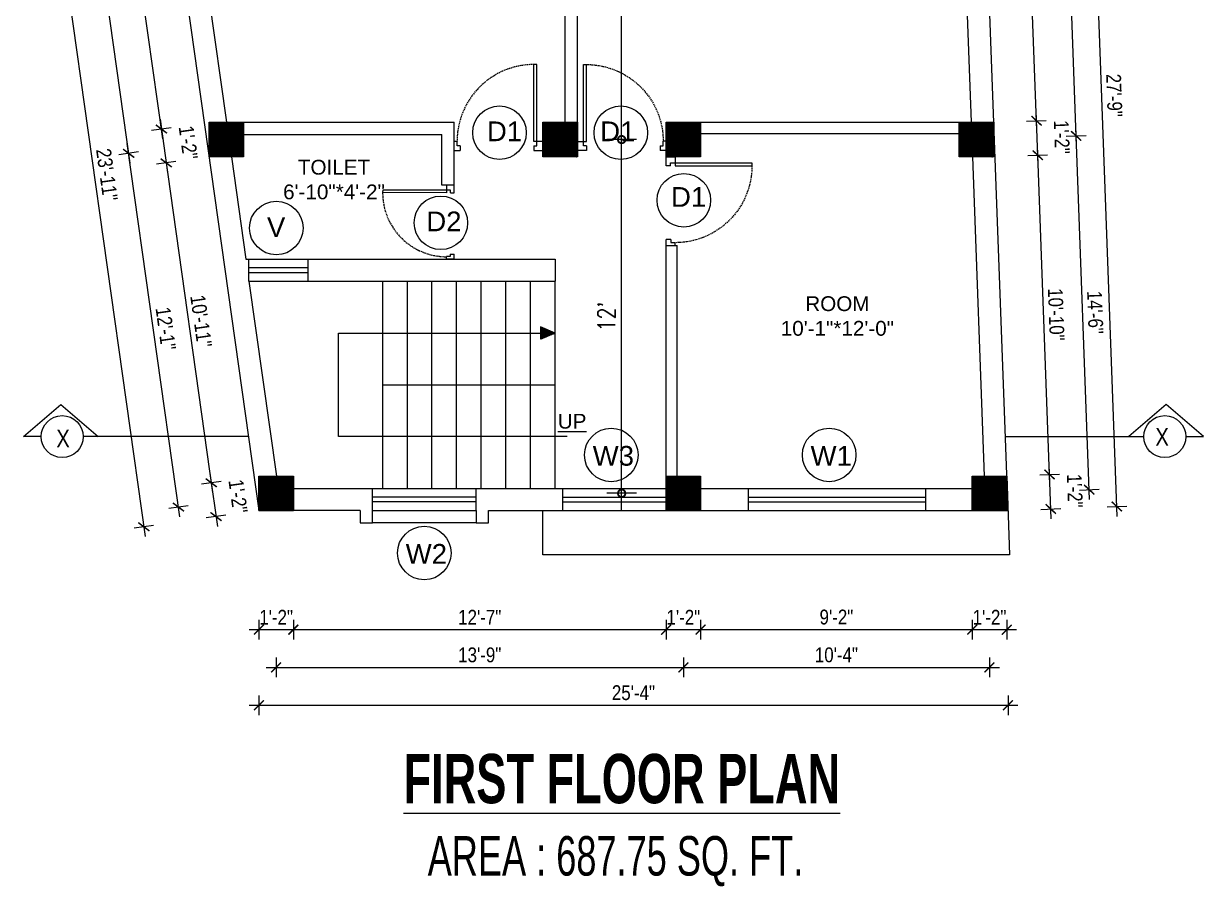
# Model space of a CAD drawing. Header units: inches. Extents: x -9998782 to 66725, y -6520505 to 8308.
# Drawn here: x -4998959.3 to -4998480.6, y -3260540.3 to -3260190.3 of the extents above; entities that cross this region are included whole.
import ezdxf

# ---------------------------------------------------------------- set-up
doc = ezdxf.new("R2010")
doc.units = ezdxf.units.IN
doc.header["$LTSCALE"] = 2
doc.header["$MEASUREMENT"] = 0
doc.header["$PDMODE"] = 34
doc.linetypes.add('HIDDEN', pattern=[0.375, 0.25, -0.125])
doc.layers.get('0').update_dxf_attribs({"linetype": 'CONTINUOUS'})
doc.layers.get('DEFPOINTS').update_dxf_attribs({"color": 141, "linetype": 'CONTINUOUS'})
doc.layers.add('A-Hatch', color=7, linetype='CONTINUOUS')
for name, color, linetype, lineweight in [('Annotate-Lite.w', 177, 'CONTINUOUS', 9), ('DIM 1-100', 4, 'CONTINUOUS', 13), ('Door-Window.w', 4, 'CONTINUOUS', 15), ('TEXT', 181, 'CONTINUOUS', 25), ('Text-100.w', 254, 'CONTINUOUS', 9)]:
    doc.layers.add(name, color=color, linetype=linetype, lineweight=lineweight)
doc.styles.add('ARAIL', font='ARIALN.TTF')
doc.styles.add('Arial', font='arial.ttf', dxfattribs={"width": 0.8, "height": 12})
doc.styles.add('arial.', font='arial.ttf')
doc.styles.add('gaurav', font='arial.ttf')
doc.styles.add('ROMANS', font='Romans.shx', dxfattribs={"width": 0.8})
doc.styles.get("Standard").update_dxf_attribs({"font": 'ARIALN.TTF'})
doc.dimstyles.new('1 by 96', dxfattribs={"dimtxt": 6, "dimasz": 4, "dimexe": 4, "dimexo": 4, "dimgap": 2, "dimtad": 1, "dimdec": 0, "dimzin": 0, "dimdsep": 46, "dimlunit": 4, "dimtxsty": 'Standard', "dimblk": 'ARCHTICK', "dimcen": 0, "dimdle": 4, "dimadec": 0, "dimazin": 0, "dimtfac": 1, "dimtdec": 0, "dimtix": 1, "dimtofl": 0, "dimtmove": 1, "dimatfit": 3, "dimldrblk": 'ARCHTICK', "dimfxl": 4, "dimfxlon": 1, "dimtolj": 1, "dimtzin": 0, "dimlwd": -1, "dimlwe": -1, "dimarcsym": 0})
doc.dimstyles.new('8 SCALE', dxfattribs={"dimscale": 0, "dimtxt": 7, "dimasz": 6, "dimexe": 6, "dimexo": 2, "dimgap": 2, "dimtad": 1, "dimdec": 0, "dimzin": 0, "dimdsep": 46, "dimlunit": 4, "dimtxsty": 'ROMANS', "dimblk": 'DOTSMALL', "dimcen": 0, "dimdle": 7, "dimclrd": 8, "dimclre": 8, "dimclrt": 3, "dimadec": 0, "dimazin": 0, "dimtfac": 1, "dimtdec": 0, "dimtofl": 0, "dimtmove": 2, "dimatfit": 3, "dimfxl": 6, "dimfxlon": 1, "dimtolj": 1, "dimtzin": 0, "dimarcsym": 0})

# ---------------------------------------------------------------- blocks, each defined once
blk = doc.blocks.new('3-0')
at = {"ltscale": 3}
for p, q in [((11063.05, 10097.68), (11065.97, 10099.9)), ((11065.25, 10097.81), (11066.71, 10098.92)), ((11065.97, 10099.9), (11066.71, 10098.92)), ((11063.05, 10097.68), (11064.53, 10095.73)), ((11065.99, 10096.84), (11064.53, 10095.73)), ((11065.99, 10096.84), (11065.25, 10097.81)), ((11085.5, 10074.13), (11110.32, 10092.96)), ((11086.24, 10073.15), (11111.05, 10091.97)), ((11111.05, 10091.97), (11110.32, 10092.96)), ((11084.04, 10073.02), (11082.57, 10071.91)), ((11082.57, 10071.91), (11084.79, 10068.98)), ((11084.04, 10073.02), (11084.78, 10072.04)), ((11084.78, 10072.04), (11086.24, 10073.15)), ((11084.79, 10068.98), (11087.72, 10071.2)), ((11086.24, 10073.15), (11085.5, 10074.13)), ((11087.72, 10071.2), (11086.24, 10073.15))]:
    blk.add_line(p, q, dxfattribs=at)
at = {"layer": 'Door-Window.w', "color": 9, "linetype": 'HIDDEN', "lineweight": 18}
blk.add_arc((11085.5, 10074.13), 31.16, 37.1906, 127.1465, dxfattribs=at)
blk = doc.blocks.new('_ArchTick')
at = {"color": 0, "linetype": 'ByBlock', "const_width": 0.15}
blk.add_lwpolyline([(-0.5, -0.5), (0.5, 0.5)], dxfattribs=at)
blk = doc.blocks.new('*D316')
at = {"layer": 'DEFPOINTS', "color": 0, "ltscale": 0.5}
for p in [(-4998863.87, -3260387.8), (-4998849.87, -3260387.8), (-4998849.87, -3260436.1)]:
    blk.add_point(p, dxfattribs=at)
at = {"layer": 'DIM 1-100', "color": 0, "ltscale": 0.5}
for p, q in [((-4998863.87, -3260432.1), (-4998863.87, -3260440.1)), ((-4998849.87, -3260432.1), (-4998849.87, -3260440.1)), ((-4998867.87, -3260436.1), (-4998845.87, -3260436.1))]:
    blk.add_line(p, q, dxfattribs=at)
at = {"layer": 'DIM 1-100', "color": 0, "ltscale": 0.5, "xscale": 4, "yscale": 4, "zscale": 4, "rotation": 180}
blk.add_blockref('_ArchTick', (-4998863.87, -3260436.1), dxfattribs=at)
at = {"layer": 'DIM 1-100', "color": 0, "ltscale": 0.5, "xscale": 4, "yscale": 4, "zscale": 4}
blk.add_blockref('_ArchTick', (-4998849.87, -3260436.1), dxfattribs=at)
at = {"layer": 'DIM 1-100', "color": 0, "ltscale": 0.5, "insert": (-4998856.87, -3260431.08), "char_height": 6, "attachment_point": 5}
blk.add_mtext('\\A1;1\'-2"', dxfattribs=at)
blk = doc.blocks.new('*D317')
at = {"layer": 'DEFPOINTS', "color": 0, "ltscale": 0.5}
for p in [(-4998849.87, -3260387.8), (-4998698.63, -3260387.8), (-4998698.63, -3260436.1)]:
    blk.add_point(p, dxfattribs=at)
at = {"layer": 'DIM 1-100', "color": 0, "ltscale": 0.5}
for p, q in [((-4998849.87, -3260432.1), (-4998849.87, -3260440.1)), ((-4998698.63, -3260432.1), (-4998698.63, -3260440.1)), ((-4998853.87, -3260436.1), (-4998694.63, -3260436.1))]:
    blk.add_line(p, q, dxfattribs=at)
at = {"layer": 'DIM 1-100', "color": 0, "ltscale": 0.5, "xscale": 4, "yscale": 4, "zscale": 4, "rotation": 180}
blk.add_blockref('_ArchTick', (-4998849.87, -3260436.1), dxfattribs=at)
at = {"layer": 'DIM 1-100', "color": 0, "ltscale": 0.5, "xscale": 4, "yscale": 4, "zscale": 4}
blk.add_blockref('_ArchTick', (-4998698.63, -3260436.1), dxfattribs=at)
at = {"layer": 'DIM 1-100', "color": 0, "ltscale": 0.5, "insert": (-4998774.25, -3260431.08), "char_height": 6, "attachment_point": 5}
blk.add_mtext('\\A1;12\'-7"', dxfattribs=at)
blk = doc.blocks.new('*D318')
at = {"layer": 'DEFPOINTS', "color": 0, "ltscale": 0.5}
for p in [(-4998698.63, -3260387.8), (-4998684.63, -3260387.8), (-4998684.63, -3260436.1)]:
    blk.add_point(p, dxfattribs=at)
at = {"layer": 'DIM 1-100', "color": 0, "ltscale": 0.5}
for p, q in [((-4998698.63, -3260432.1), (-4998698.63, -3260440.1)), ((-4998684.63, -3260432.1), (-4998684.63, -3260440.1)), ((-4998702.63, -3260436.1), (-4998680.63, -3260436.1))]:
    blk.add_line(p, q, dxfattribs=at)
at = {"layer": 'DIM 1-100', "color": 0, "ltscale": 0.5, "xscale": 4, "yscale": 4, "zscale": 4, "rotation": 180}
blk.add_blockref('_ArchTick', (-4998698.63, -3260436.1), dxfattribs=at)
at = {"layer": 'DIM 1-100', "color": 0, "ltscale": 0.5, "xscale": 4, "yscale": 4, "zscale": 4}
blk.add_blockref('_ArchTick', (-4998684.63, -3260436.1), dxfattribs=at)
at = {"layer": 'DIM 1-100', "color": 0, "ltscale": 0.5, "insert": (-4998691.63, -3260431.08), "char_height": 6, "attachment_point": 5}
blk.add_mtext('\\A1;1\'-2"', dxfattribs=at)
blk = doc.blocks.new('*D319')
at = {"layer": 'DEFPOINTS', "color": 0, "ltscale": 0.5}
for p in [(-4998684.63, -3260387.8), (-4998574.4, -3260387.8), (-4998574.4, -3260436.1)]:
    blk.add_point(p, dxfattribs=at)
at = {"layer": 'DIM 1-100', "color": 0, "ltscale": 0.5}
for p, q in [((-4998684.63, -3260432.1), (-4998684.63, -3260440.1)), ((-4998574.4, -3260432.1), (-4998574.4, -3260440.1)), ((-4998688.63, -3260436.1), (-4998570.4, -3260436.1))]:
    blk.add_line(p, q, dxfattribs=at)
at = {"layer": 'DIM 1-100', "color": 0, "ltscale": 0.5, "xscale": 4, "yscale": 4, "zscale": 4, "rotation": 180}
blk.add_blockref('_ArchTick', (-4998684.63, -3260436.1), dxfattribs=at)
at = {"layer": 'DIM 1-100', "color": 0, "ltscale": 0.5, "xscale": 4, "yscale": 4, "zscale": 4}
blk.add_blockref('_ArchTick', (-4998574.4, -3260436.1), dxfattribs=at)
at = {"layer": 'DIM 1-100', "color": 0, "ltscale": 0.5, "insert": (-4998629.52, -3260431.03), "char_height": 6, "attachment_point": 5}
blk.add_mtext('\\A1;9\'-2"', dxfattribs=at)
blk = doc.blocks.new('*D320')
at = {"layer": 'DEFPOINTS', "color": 0, "ltscale": 0.5}
for p in [(-4998574.4, -3260387.8), (-4998560.4, -3260387.8), (-4998560.4, -3260436.1)]:
    blk.add_point(p, dxfattribs=at)
at = {"layer": 'DIM 1-100', "color": 0, "ltscale": 0.5}
for p, q in [((-4998574.4, -3260432.1), (-4998574.4, -3260440.1)), ((-4998560.4, -3260432.1), (-4998560.4, -3260440.1)), ((-4998578.4, -3260436.1), (-4998556.4, -3260436.1))]:
    blk.add_line(p, q, dxfattribs=at)
at = {"layer": 'DIM 1-100', "color": 0, "ltscale": 0.5, "xscale": 4, "yscale": 4, "zscale": 4, "rotation": 180}
blk.add_blockref('_ArchTick', (-4998574.4, -3260436.1), dxfattribs=at)
at = {"layer": 'DIM 1-100', "color": 0, "ltscale": 0.5, "xscale": 4, "yscale": 4, "zscale": 4}
blk.add_blockref('_ArchTick', (-4998560.4, -3260436.1), dxfattribs=at)
at = {"layer": 'DIM 1-100', "color": 0, "ltscale": 0.5, "insert": (-4998567.4, -3260431.08), "char_height": 6, "attachment_point": 5}
blk.add_mtext('\\A1;1\'-2"', dxfattribs=at)
blk = doc.blocks.new('*D321')
at = {"layer": 'DEFPOINTS', "color": 0, "ltscale": 0.5}
for p in [(-4998919.34, -3260120.01), (-4998901.94, -3260117.56), (-4998884.08, -3260230.3)]:
    blk.add_point(p, dxfattribs=at)
at = {"layer": 'DIM 1-100', "color": 0, "ltscale": 0.5}
for p, q in [((-4998902.86, -3260236.99), (-4998919.9, -3260116.05)), ((-4998915.38, -3260119.45), (-4998923.3, -3260120.57)), ((-4998899.46, -3260232.47), (-4998907.38, -3260233.59))]:
    blk.add_line(p, q, dxfattribs=at)
at = {"layer": 'DIM 1-100', "color": 0, "ltscale": 0.5, "xscale": 4, "yscale": 4, "zscale": 4}
for p, rotation in [((-4998919.34, -3260120.01), 98.018945518902), ((-4998903.42, -3260233.03), 278.0189455189021)]:
    blk.add_blockref('_ArchTick', p, dxfattribs=dict(at, rotation=rotation))
at = {"layer": 'DIM 1-100', "color": 0, "ltscale": 0.5, "insert": (-4998906.36, -3260175.81), "char_height": 6, "attachment_point": 5, "rotation": 278.0189}
blk.add_mtext('\\A1;9\'-6"', dxfattribs=at)
blk = doc.blocks.new('*D323')
at = {"layer": 'DEFPOINTS', "color": 0, "ltscale": 0.5}
for p in [(-4998884.08, -3260230.3), (-4998884.08, -3260244.3), (-4998901.48, -3260246.75)]:
    blk.add_point(p, dxfattribs=at)
at = {"layer": 'DIM 1-100', "color": 0, "ltscale": 0.5}
for p, q in [((-4998903.97, -3260229.07), (-4998900.92, -3260250.72)), ((-4998899.46, -3260232.47), (-4998907.38, -3260233.59)), ((-4998897.52, -3260246.2), (-4998905.44, -3260247.31))]:
    blk.add_line(p, q, dxfattribs=at)
at = {"layer": 'DIM 1-100', "color": 0, "ltscale": 0.5, "xscale": 4, "yscale": 4, "zscale": 4}
for p, rotation in [((-4998903.42, -3260233.03), 98.018945518902), ((-4998901.48, -3260246.75), 278.0189455189021)]:
    blk.add_blockref('_ArchTick', p, dxfattribs=dict(at, rotation=rotation))
at = {"layer": 'DIM 1-100', "color": 0, "ltscale": 0.5, "insert": (-4998892.52, -3260238.49), "char_height": 6, "attachment_point": 5, "rotation": 278.0189}
blk.add_mtext('\\A1;1\'-2"', dxfattribs=at)
blk = doc.blocks.new('*D324')
at = {"layer": 'DEFPOINTS', "color": 0, "ltscale": 0.5}
for p in [(-4998884.08, -3260244.3), (-4998863.87, -3260373.8), (-4998883.2, -3260376.53)]:
    blk.add_point(p, dxfattribs=at)
at = {"layer": 'DIM 1-100', "color": 0, "ltscale": 0.5}
for p, q in [((-4998902.04, -3260242.79), (-4998882.64, -3260380.49)), ((-4998897.52, -3260246.2), (-4998905.44, -3260247.31)), ((-4998879.24, -3260375.97), (-4998887.16, -3260377.09))]:
    blk.add_line(p, q, dxfattribs=at)
at = {"layer": 'DIM 1-100', "color": 0, "ltscale": 0.5, "xscale": 4, "yscale": 4, "zscale": 4}
for p, rotation in [((-4998901.48, -3260246.75), 98.018945518902), ((-4998883.2, -3260376.53), 278.0189455189021)]:
    blk.add_blockref('_ArchTick', p, dxfattribs=dict(at, rotation=rotation))
at = {"layer": 'DIM 1-100', "color": 0, "ltscale": 0.5, "insert": (-4998887.33, -3260310.93), "char_height": 6, "attachment_point": 5, "rotation": 278.0189}
blk.add_mtext('\\A1;10\'-11"', dxfattribs=at)
blk = doc.blocks.new('*D325')
at = {"layer": 'DEFPOINTS', "color": 0, "ltscale": 0.5}
for p in [(-4998863.87, -3260373.8), (-4998863.87, -3260387.8), (-4998881.27, -3260390.25)]:
    blk.add_point(p, dxfattribs=at)
at = {"layer": 'DIM 1-100', "color": 0, "ltscale": 0.5}
for p, q in [((-4998883.76, -3260372.57), (-4998880.71, -3260394.22)), ((-4998879.24, -3260375.97), (-4998887.16, -3260377.09)), ((-4998877.31, -3260389.7), (-4998885.23, -3260390.81))]:
    blk.add_line(p, q, dxfattribs=at)
at = {"layer": 'DIM 1-100', "color": 0, "ltscale": 0.5, "xscale": 4, "yscale": 4, "zscale": 4}
for p, rotation in [((-4998883.2, -3260376.53), 98.018945518902), ((-4998881.27, -3260390.25), 278.0189455189021)]:
    blk.add_blockref('_ArchTick', p, dxfattribs=dict(at, rotation=rotation))
at = {"layer": 'DIM 1-100', "color": 0, "ltscale": 0.5, "insert": (-4998872.31, -3260381.99), "char_height": 6, "attachment_point": 5, "rotation": 278.0189}
blk.add_mtext('\\A1;1\'-2"', dxfattribs=at)
blk = doc.blocks.new('*D326')
at = {"layer": 'DEFPOINTS', "color": 0, "ltscale": 0.5}
for p in [(-4998877.08, -3260237.3), (-4998916.71, -3260242.89), (-4998856.87, -3260380.8)]:
    blk.add_point(p, dxfattribs=at)
at = {"layer": 'DIM 1-100', "color": 0, "ltscale": 0.5}
for p, q in [((-4998895.94, -3260390.35), (-4998917.27, -3260238.93)), ((-4998912.75, -3260242.33), (-4998920.67, -3260243.44)), ((-4998892.53, -3260385.83), (-4998900.46, -3260386.94))]:
    blk.add_line(p, q, dxfattribs=at)
at = {"layer": 'DIM 1-100', "color": 0, "ltscale": 0.5, "xscale": 4, "yscale": 4, "zscale": 4}
for p, rotation in [((-4998916.71, -3260242.89), 98.01894551876403), ((-4998896.5, -3260386.39), 278.018945518764)]:
    blk.add_blockref('_ArchTick', p, dxfattribs=dict(at, rotation=rotation))
at = {"layer": 'DIM 1-100', "color": 0, "ltscale": 0.5, "insert": (-4998901.64, -3260313.94), "char_height": 6, "attachment_point": 5, "rotation": 278.0189}
blk.add_mtext('\\A1;12\'-1"', dxfattribs=at)
blk = doc.blocks.new('*D327')
at = {"layer": 'DEFPOINTS', "color": 0, "ltscale": 0.5}
for p in [(-4998894.94, -3260110.56), (-4998934.57, -3260116.14), (-4998877.08, -3260237.3)]:
    blk.add_point(p, dxfattribs=at)
at = {"layer": 'DIM 1-100', "color": 0, "ltscale": 0.5}
for p, q in [((-4998930.61, -3260115.59), (-4998938.53, -3260116.7)), ((-4998916.15, -3260246.85), (-4998935.13, -3260112.18)), ((-4998912.75, -3260242.33), (-4998920.67, -3260243.44))]:
    blk.add_line(p, q, dxfattribs=at)
at = {"layer": 'DIM 1-100', "color": 0, "ltscale": 0.5, "xscale": 4, "yscale": 4, "zscale": 4}
for p, rotation in [((-4998934.57, -3260116.14), 98.01894551879843), ((-4998916.71, -3260242.89), 278.0189455187984)]:
    blk.add_blockref('_ArchTick', p, dxfattribs=dict(at, rotation=rotation))
at = {"layer": 'DIM 1-100', "color": 0, "ltscale": 0.5, "insert": (-4998920.63, -3260178.81), "char_height": 6, "attachment_point": 5, "rotation": 278.0189}
blk.add_mtext('\\A1;10\'-8"', dxfattribs=at)
blk = doc.blocks.new('*D328')
at = {"layer": 'DEFPOINTS', "color": 0, "ltscale": 0.5}
for p in [(-4998903.91, -3260103.56), (-4998863.87, -3260387.8), (-4998910.54, -3260394.38)]:
    blk.add_point(p, dxfattribs=at)
at = {"layer": 'DIM 1-100', "color": 0, "ltscale": 0.5}
for p, q in [((-4998951.14, -3260106.17), (-4998909.98, -3260398.34)), ((-4998946.62, -3260109.58), (-4998954.54, -3260110.69)), ((-4998906.58, -3260393.82), (-4998914.5, -3260394.94))]:
    blk.add_line(p, q, dxfattribs=at)
at = {"layer": 'DIM 1-100', "color": 0, "ltscale": 0.5, "xscale": 4, "yscale": 4, "zscale": 4}
for p, rotation in [((-4998950.58, -3260110.14), 98.01894551889016), ((-4998910.54, -3260394.38), 278.0189455188902)]:
    blk.add_blockref('_ArchTick', p, dxfattribs=dict(at, rotation=rotation))
at = {"layer": 'DIM 1-100', "color": 0, "ltscale": 0.5, "insert": (-4998925.55, -3260251.55), "char_height": 6, "attachment_point": 5, "rotation": 278.0189}
blk.add_mtext('\\A1;23\'-11"', dxfattribs=at)
blk = doc.blocks.new('*D329')
at = {"layer": 'DEFPOINTS', "color": 0, "ltscale": 0.5}
for p in [(-4998856.87, -3260380.8), (-4998691.63, -3260380.8), (-4998691.63, -3260451.43)]:
    blk.add_point(p, dxfattribs=at)
at = {"layer": 'DIM 1-100', "color": 0, "ltscale": 0.5}
for p, q in [((-4998860.87, -3260451.43), (-4998687.63, -3260451.43)), ((-4998856.87, -3260447.43), (-4998856.87, -3260455.43)), ((-4998691.63, -3260447.43), (-4998691.63, -3260455.43))]:
    blk.add_line(p, q, dxfattribs=at)
at = {"layer": 'DIM 1-100', "color": 0, "ltscale": 0.5, "xscale": 4, "yscale": 4, "zscale": 4, "rotation": 180}
blk.add_blockref('_ArchTick', (-4998856.87, -3260451.43), dxfattribs=at)
at = {"layer": 'DIM 1-100', "color": 0, "ltscale": 0.5, "xscale": 4, "yscale": 4, "zscale": 4}
blk.add_blockref('_ArchTick', (-4998691.63, -3260451.43), dxfattribs=at)
at = {"layer": 'DIM 1-100', "color": 0, "ltscale": 0.5, "insert": (-4998774.25, -3260446.37), "char_height": 6, "attachment_point": 5}
blk.add_mtext('\\A1;13\'-9"', dxfattribs=at)
blk = doc.blocks.new('*D330')
at = {"layer": 'DEFPOINTS', "color": 0, "ltscale": 0.5}
for p in [(-4998691.63, -3260380.8), (-4998567.4, -3260380.82), (-4998567.4, -3260451.43)]:
    blk.add_point(p, dxfattribs=at)
at = {"layer": 'DIM 1-100', "color": 0, "ltscale": 0.5}
for p, q in [((-4998695.63, -3260451.43), (-4998563.4, -3260451.43)), ((-4998691.63, -3260447.43), (-4998691.63, -3260455.43)), ((-4998567.4, -3260447.43), (-4998567.4, -3260455.43))]:
    blk.add_line(p, q, dxfattribs=at)
at = {"layer": 'DIM 1-100', "color": 0, "ltscale": 0.5, "xscale": 4, "yscale": 4, "zscale": 4, "rotation": 180}
blk.add_blockref('_ArchTick', (-4998691.63, -3260451.43), dxfattribs=at)
at = {"layer": 'DIM 1-100', "color": 0, "ltscale": 0.5, "xscale": 4, "yscale": 4, "zscale": 4}
blk.add_blockref('_ArchTick', (-4998567.4, -3260451.43), dxfattribs=at)
at = {"layer": 'DIM 1-100', "color": 0, "ltscale": 0.5, "insert": (-4998629.52, -3260446.37), "char_height": 6, "attachment_point": 5}
blk.add_mtext('\\A1;10\'-4"', dxfattribs=at)
blk = doc.blocks.new('*D331')
at = {"layer": 'DEFPOINTS', "color": 0, "ltscale": 0.5}
for p in [(-4998863.87, -3260387.8), (-4998559.89, -3260387.8), (-4998559.89, -3260466.77)]:
    blk.add_point(p, dxfattribs=at)
at = {"layer": 'DIM 1-100', "color": 0, "ltscale": 0.5}
for p, q in [((-4998863.87, -3260462.77), (-4998863.87, -3260470.77)), ((-4998559.89, -3260462.77), (-4998559.89, -3260470.77)), ((-4998867.87, -3260466.77), (-4998555.89, -3260466.77))]:
    blk.add_line(p, q, dxfattribs=at)
at = {"layer": 'DIM 1-100', "color": 0, "ltscale": 0.5, "xscale": 4, "yscale": 4, "zscale": 4, "rotation": 180}
blk.add_blockref('_ArchTick', (-4998863.87, -3260466.77), dxfattribs=at)
at = {"layer": 'DIM 1-100', "color": 0, "ltscale": 0.5, "xscale": 4, "yscale": 4, "zscale": 4}
blk.add_blockref('_ArchTick', (-4998559.89, -3260466.77), dxfattribs=at)
at = {"layer": 'DIM 1-100', "color": 0, "ltscale": 0.5, "insert": (-4998711.88, -3260461.71), "char_height": 6, "attachment_point": 5}
blk.add_mtext('\\A1;25\'-4"', dxfattribs=at)
blk = doc.blocks.new('*D332')
at = {"layer": 'DEFPOINTS', "color": 0, "ltscale": 0.5}
for p in [(-4998560.4, -3260373.8), (-4998543.04, -3260373.16), (-4998559.89, -3260387.8)]:
    blk.add_point(p, dxfattribs=at)
at = {"layer": 'DIM 1-100', "color": 0, "ltscale": 0.5}
for p, q in [((-4998542.37, -3260391.16), (-4998543.18, -3260369.17)), ((-4998547.03, -3260373.31), (-4998539.04, -3260373.01)), ((-4998546.52, -3260387.31), (-4998538.52, -3260387.01))]:
    blk.add_line(p, q, dxfattribs=at)
at = {"layer": 'DIM 1-100', "color": 0, "ltscale": 0.5, "xscale": 4, "yscale": 4, "zscale": 4}
for p, rotation in [((-4998543.04, -3260373.16), 92.11435361987118), ((-4998542.52, -3260387.16), 272.1143536198712)]:
    blk.add_blockref('_ArchTick', p, dxfattribs=dict(at, rotation=rotation))
at = {"layer": 'DIM 1-100', "color": 0, "ltscale": 0.5, "insert": (-4998532.76, -3260379.79), "char_height": 6, "attachment_point": 5, "rotation": 272.1144}
blk.add_mtext('\\A1;1\'-2"', dxfattribs=at)
blk = doc.blocks.new('*D333')
at = {"layer": 'DEFPOINTS', "color": 0, "ltscale": 0.5}
for p in [(-4998565.7, -3260244.3), (-4998547.82, -3260243.64), (-4998560.4, -3260373.8)]:
    blk.add_point(p, dxfattribs=at)
at = {"layer": 'DIM 1-100', "color": 0, "ltscale": 0.5}
for p, q in [((-4998542.89, -3260377.16), (-4998547.97, -3260239.65)), ((-4998551.81, -3260243.79), (-4998543.82, -3260243.5)), ((-4998547.03, -3260373.31), (-4998539.04, -3260373.01))]:
    blk.add_line(p, q, dxfattribs=at)
at = {"layer": 'DIM 1-100', "color": 0, "ltscale": 0.5, "xscale": 4, "yscale": 4, "zscale": 4}
for p, rotation in [((-4998547.82, -3260243.64), 92.11435361990641), ((-4998543.04, -3260373.16), 272.1143536199064)]:
    blk.add_blockref('_ArchTick', p, dxfattribs=dict(at, rotation=rotation))
at = {"layer": 'DIM 1-100', "color": 0, "ltscale": 0.5, "insert": (-4998540.37, -3260308.22), "char_height": 6, "attachment_point": 5, "rotation": 272.1144}
blk.add_mtext('\\A1;10\'-10"', dxfattribs=at)
blk = doc.blocks.new('*D334')
at = {"layer": 'DEFPOINTS', "color": 0, "ltscale": 0.5}
for p in [(-4998565.7, -3260230.3), (-4998548.33, -3260229.66), (-4998565.7, -3260244.3)]:
    blk.add_point(p, dxfattribs=at)
at = {"layer": 'DIM 1-100', "color": 0, "ltscale": 0.5}
for p, q in [((-4998547.67, -3260247.64), (-4998548.48, -3260225.67)), ((-4998552.33, -3260229.81), (-4998544.34, -3260229.51)), ((-4998551.81, -3260243.79), (-4998543.82, -3260243.5))]:
    blk.add_line(p, q, dxfattribs=at)
at = {"layer": 'DIM 1-100', "color": 0, "ltscale": 0.5, "xscale": 4, "yscale": 4, "zscale": 4}
for p, rotation in [((-4998548.33, -3260229.66), 92.11435361990641), ((-4998547.82, -3260243.64), 272.1143536199064)]:
    blk.add_blockref('_ArchTick', p, dxfattribs=dict(at, rotation=rotation))
at = {"layer": 'DIM 1-100', "color": 0, "ltscale": 0.5, "insert": (-4998538.06, -3260236.28), "char_height": 6, "attachment_point": 5, "rotation": 272.1144}
blk.add_mtext('\\A1;1\'-2"', dxfattribs=at)
blk = doc.blocks.new('*D335')
at = {"layer": 'DEFPOINTS', "color": 0, "ltscale": 0.5}
for p in [(-4998572.19, -3260070.62), (-4998554.23, -3260069.96), (-4998565.7, -3260230.3)]:
    blk.add_point(p, dxfattribs=at)
at = {"layer": 'DIM 1-100', "color": 0, "ltscale": 0.5}
for p, q in [((-4998548.19, -3260233.66), (-4998554.38, -3260065.96)), ((-4998558.23, -3260070.11), (-4998550.23, -3260069.81)), ((-4998552.33, -3260229.81), (-4998544.34, -3260229.51))]:
    blk.add_line(p, q, dxfattribs=at)
at = {"layer": 'DIM 1-100', "color": 0, "ltscale": 0.5, "xscale": 4, "yscale": 4, "zscale": 4}
for p, rotation in [((-4998554.23, -3260069.96), 92.11435361990641), ((-4998548.33, -3260229.66), 272.1143536199064)]:
    blk.add_blockref('_ArchTick', p, dxfattribs=dict(at, rotation=rotation))
at = {"layer": 'DIM 1-100', "color": 0, "ltscale": 0.5, "insert": (-4998546.22, -3260149.62), "char_height": 6, "attachment_point": 5, "rotation": 272.1144}
blk.add_mtext('\\A1;13\'-4"', dxfattribs=at)
blk = doc.blocks.new('*D337')
at = {"layer": 'DEFPOINTS', "color": 0, "ltscale": 0.5}
for p in [(-4998532.23, -3260235.81), (-4998572.7, -3260237.3), (-4998567.4, -3260380.8)]:
    blk.add_point(p, dxfattribs=at)
at = {"layer": 'DIM 1-100', "color": 0, "ltscale": 0.5}
for p, q in [((-4998536.23, -3260235.96), (-4998528.24, -3260235.66)), ((-4998526.79, -3260383.31), (-4998532.38, -3260231.81)), ((-4998530.93, -3260379.46), (-4998522.94, -3260379.16))]:
    blk.add_line(p, q, dxfattribs=at)
at = {"layer": 'DIM 1-100', "color": 0, "ltscale": 0.5, "xscale": 4, "yscale": 4, "zscale": 4}
for p, rotation in [((-4998532.23, -3260235.81), 92.11435361966569), ((-4998526.94, -3260379.31), 272.1143536196657)]:
    blk.add_blockref('_ArchTick', p, dxfattribs=dict(at, rotation=rotation))
at = {"layer": 'DIM 1-100', "color": 0, "ltscale": 0.5, "insert": (-4998524.53, -3260307.37), "char_height": 6, "attachment_point": 5, "rotation": 272.1144}
blk.add_mtext('\\A1;14\'-6"', dxfattribs=at)
blk = doc.blocks.new('*D338')
at = {"layer": 'DEFPOINTS', "color": 0, "ltscale": 0.5}
for p in [(-4998579.19, -3260063.62), (-4998538.65, -3260062.13), (-4998572.7, -3260237.3)]:
    blk.add_point(p, dxfattribs=at)
at = {"layer": 'DIM 1-100', "color": 0, "ltscale": 0.5}
for p, q in [((-4998532.09, -3260239.81), (-4998538.79, -3260058.13)), ((-4998542.64, -3260062.27), (-4998534.65, -3260061.98)), ((-4998536.23, -3260235.96), (-4998528.24, -3260235.66))]:
    blk.add_line(p, q, dxfattribs=at)
at = {"layer": 'DIM 1-100', "color": 0, "ltscale": 0.5, "xscale": 4, "yscale": 4, "zscale": 4}
for p, rotation in [((-4998538.65, -3260062.13), 92.11435361969787), ((-4998532.23, -3260235.81), 272.1143536196979)]:
    blk.add_blockref('_ArchTick', p, dxfattribs=dict(at, rotation=rotation))
at = {"layer": 'DIM 1-100', "color": 0, "ltscale": 0.5, "insert": (-4998530.38, -3260148.78), "char_height": 6, "attachment_point": 5, "rotation": 272.1144}
blk.add_mtext('\\A1;14\'-6"', dxfattribs=at)
blk = doc.blocks.new('*D339')
at = {"layer": 'DEFPOINTS', "color": 0, "ltscale": 0.5}
for p in [(-4998528.02, -3260052.92), (-4998572.19, -3260054.55), (-4998559.89, -3260387.8)]:
    blk.add_point(p, dxfattribs=at)
at = {"layer": 'DIM 1-100', "color": 0, "ltscale": 0.5}
for p, q in [((-4998515.57, -3260390.17), (-4998528.16, -3260048.93)), ((-4998532.01, -3260053.07), (-4998524.02, -3260052.78)), ((-4998519.71, -3260386.32), (-4998511.72, -3260386.03))]:
    blk.add_line(p, q, dxfattribs=at)
at = {"layer": 'DIM 1-100', "color": 0, "ltscale": 0.5, "xscale": 4, "yscale": 4, "zscale": 4}
for p, rotation in [((-4998528.02, -3260052.92), 92.11435361988767), ((-4998515.71, -3260386.17), 272.1143536198877)]:
    blk.add_blockref('_ArchTick', p, dxfattribs=dict(at, rotation=rotation))
at = {"layer": 'DIM 1-100', "color": 0, "ltscale": 0.5, "insert": (-4998516.8, -3260219.36), "char_height": 6, "attachment_point": 5, "rotation": 272.1144}
blk.add_mtext('\\A1;27\'-9"', dxfattribs=at)
blk = doc.blocks.new('_DOTSMALL')
at = {"color": 0, "linetype": 'ByBlock', "const_width": 0.5}
blk.add_lwpolyline([(-0.0625, 0, 1), (0.0625, 0, 1)], format="xyb", close=True, dxfattribs=at)
blk = doc.blocks.new('*D875')
at = {"color": 8, "lineweight": -2, "ltscale": 0.5}
for p, q in [((-4998716.67, -3260387.8), (-4998716.67, -3260230.3)), ((-4998710.67, -3260237.3), (-4998722.67, -3260237.3)), ((-4998710.67, -3260380.8), (-4998722.67, -3260380.8))]:
    blk.add_line(p, q, dxfattribs=at)
at = {"layer": 'DEFPOINTS', "color": 0, "ltscale": 0.5}
for p in [(-4998716.67, -3260237.3), (-4998698.63, -3260237.3), (-4998698.63, -3260380.8)]:
    blk.add_point(p, dxfattribs=at)
at = {"color": 8, "lineweight": -2, "ltscale": 0.5, "xscale": 6, "yscale": 6, "zscale": 6}
for p, rotation in [((-4998716.67, -3260237.3), 90), ((-4998716.67, -3260380.8), 270)]:
    blk.add_blockref('_DOTSMALL', p, dxfattribs=dict(at, rotation=rotation))
at = {"color": 3, "ltscale": 0.5, "insert": (-4998722.84, -3260309.05), "char_height": 7, "attachment_point": 5, "rotation": 90, "style": 'ROMANS'}
blk.add_mtext("\\A1;12'", dxfattribs=at)
blk = doc.blocks.new('*D876')
at = {"color": 8, "lineweight": -2, "ltscale": 0.5}
for p, q in [((-4998716.67, -3260244.3), (-4998716.67, -3260073.23)), ((-4998710.67, -3260080.23), (-4998722.67, -3260080.23)), ((-4998710.67, -3260237.3), (-4998722.67, -3260237.3))]:
    blk.add_line(p, q, dxfattribs=at)
at = {"layer": 'DEFPOINTS', "color": 0, "ltscale": 0.5}
for p in [(-4998716.67, -3260080.23), (-4998698.63, -3260080.23), (-4998698.63, -3260237.3)]:
    blk.add_point(p, dxfattribs=at)
at = {"color": 8, "lineweight": -2, "ltscale": 0.5, "xscale": 6, "yscale": 6, "zscale": 6}
for p, rotation in [((-4998716.67, -3260080.23), 90), ((-4998716.67, -3260237.3), 270)]:
    blk.add_blockref('_DOTSMALL', p, dxfattribs=dict(at, rotation=rotation))
at = {"color": 3, "ltscale": 0.5, "insert": (-4998722.84, -3260158.77), "char_height": 7, "attachment_point": 5, "rotation": 90, "style": 'ROMANS'}
blk.add_mtext('\\A1;13\'-1"', dxfattribs=at)

msp = doc.modelspace()

# ---------------------------------------------------------------- hatches: boundary and pattern name
at = {"layer": 'A-Hatch', "ltscale": 0.5}
h = msp.add_hatch(dxfattribs=at)
h.set_pattern_fill('ANSI31', color=256)
h.set_pattern_definition([(45, (92548.62927, -1824.833), (-0.0883883476483, 0.0883883476483), [])])
h.paths.add_polyline_path([(-4998870.08, -3260230.3), (-4998884.08, -3260230.3), (-4998884.08, -3260244.3), (-4998870.08, -3260244.3)])
h = msp.add_hatch(dxfattribs=at)
h.set_pattern_fill('ANSI31', color=256)
h.set_pattern_definition([(45, (92684.08097, -1824.833), (-0.0883883476483, 0.0883883476483), [])])
h.paths.add_polyline_path([(-4998734.63, -3260230.3), (-4998748.63, -3260230.3), (-4998748.63, -3260244.3), (-4998734.63, -3260244.3)])
h = msp.add_hatch(dxfattribs=at)
h.set_pattern_fill('ANSI31', color=256)
h.set_pattern_definition([(45, (92734.08097, -1824.833), (-0.0883883476483, 0.0883883476483), [])])
h.paths.add_polyline_path([(-4998684.63, -3260230.3), (-4998698.63, -3260230.3), (-4998698.63, -3260244.3), (-4998684.63, -3260244.3)])
h = msp.add_hatch(dxfattribs=at)
h.set_pattern_fill('ANSI31', color=256)
h.set_pattern_definition([(45, (92853.01055, -1824.833), (-0.0883883476483, 0.0883883476483), [])])
h.paths.add_polyline_path([(-4998565.7, -3260230.3), (-4998579.7, -3260230.3), (-4998579.7, -3260244.3), (-4998565.7, -3260244.3)])
h = msp.add_hatch(dxfattribs=at)
h.set_pattern_fill('ANSI31', color=256)
h.set_pattern_definition([(45, (92510.90557, -1537.57436), (-0.0883883476483, 0.0883883476483), [])])
h.paths.add_polyline_path([(-4998749.55, -3260313.29), (-4998749.55, -3260318.31), (-4998743.63, -3260315.8)])
h = msp.add_hatch(dxfattribs=at)
h.set_pattern_fill('ANSI31', color=256)
h.set_pattern_definition([(45, (92568.84527, -1968.333), (-0.0883883476483, 0.0883883476483), [])])
h.paths.add_polyline_path([(-4998849.87, -3260373.8), (-4998863.87, -3260373.8), (-4998863.87, -3260387.8), (-4998849.87, -3260387.8)])
h = msp.add_hatch(dxfattribs=at)
h.set_pattern_fill('ANSI31', color=256)
h.set_pattern_definition([(45, (92734.08097, -1968.333), (-0.0883883476483, 0.0883883476483), [])])
h.paths.add_polyline_path([(-4998684.63, -3260373.8), (-4998698.63, -3260373.8), (-4998698.63, -3260387.8), (-4998684.63, -3260387.8)])
h = msp.add_hatch(dxfattribs=at)
h.set_pattern_fill('ANSI31', color=256)
h.set_pattern_definition([(45, (92858.30915, -1968.35205), (-0.0883883476483, 0.0883883476483), [])])
h.paths.add_polyline_path([(-4998560.4, -3260373.82), (-4998574.4, -3260373.82), (-4998574.4, -3260387.82), (-4998560.4, -3260387.82)])

# ---------------------------------------------------------------- linework, layer by layer
at = {"ltscale": 0.5}
for p, q in [((-4998574.71, -3260230.3), (-4998580.6, -3260070.62)), ((-4998734.63, -3260234.8), (-4998734.63, -3260087.85)), ((-4998739.63, -3260230.3), (-4998739.63, -3260094.62)), ((-4998892.85, -3260117.56), (-4998876.97, -3260230.3)), ((-4998870.08, -3260230.3), (-4998784.63, -3260230.3)), ((-4998784.63, -3260255.8), (-4998784.63, -3260230.3)), ((-4998698.63, -3260230.3), (-4998574.71, -3260230.3)), ((-4998698.63, -3260234.8), (-4998698.63, -3260230.3)), ((-4998870.08, -3260235.3), (-4998789.63, -3260235.3)), ((-4998789.63, -3260255.8), (-4998789.63, -3260235.3)), ((-4998684.63, -3260234.8), (-4998579.7, -3260234.8)), ((-4998875, -3260244.3), (-4998869.15, -3260285.8)), ((-4998569.41, -3260373.82), (-4998574.19, -3260244.3)), ((-4998784.63, -3260255.8), (-4998789.63, -3260255.8)), ((-4998698.63, -3260378.8), (-4998698.63, -3260280.3)), ((-4998698.63, -3260280.3), (-4998694.13, -3260280.3)), ((-4998694.13, -3260373.8), (-4998694.13, -3260280.3)), ((-4998869.15, -3260285.8), (-4998743.63, -3260285.8)), ((-4998867.88, -3260294.8), (-4998867.88, -3260285.8)), ((-4998843.88, -3260294.8), (-4998843.88, -3260285.8)), ((-4998743.63, -3260285.8), (-4998743.63, -3260294.8)), ((-4998843.88, -3260289.3), (-4998867.88, -3260289.3)), ((-4998843.88, -3260291.3), (-4998867.88, -3260291.3)), ((-4998867.88, -3260294.8), (-4998856.75, -3260373.8)), ((-4998867.88, -3260294.8), (-4998743.63, -3260294.8)), ((-4998813.63, -3260336.8), (-4998813.63, -3260294.8)), ((-4998803.63, -3260336.8), (-4998803.63, -3260294.8)), ((-4998793.63, -3260336.8), (-4998793.63, -3260294.8)), ((-4998783.63, -3260336.8), (-4998783.63, -3260294.8)), ((-4998773.63, -3260336.8), (-4998773.63, -3260294.8)), ((-4998763.63, -3260336.8), (-4998763.63, -3260294.8)), ((-4998753.63, -3260336.8), (-4998753.63, -3260294.8)), ((-4998743.63, -3260336.8), (-4998743.63, -3260294.8)), ((-4998831.56, -3260357.8), (-4998831.56, -3260315.8)), ((-4998831.56, -3260315.8), (-4998749.55, -3260315.8)), ((-4998743.63, -3260315.8), (-4998749.55, -3260313.29)), ((-4998749.55, -3260313.29), (-4998749.55, -3260318.31)), ((-4998743.63, -3260315.8), (-4998749.55, -3260318.31)), ((-4998813.63, -3260378.8), (-4998813.63, -3260336.8)), ((-4998813.63, -3260336.8), (-4998743.63, -3260336.8)), ((-4998803.63, -3260378.8), (-4998803.63, -3260336.8)), ((-4998793.63, -3260378.8), (-4998793.63, -3260336.8)), ((-4998783.63, -3260378.8), (-4998783.63, -3260336.8)), ((-4998773.63, -3260378.8), (-4998773.63, -3260336.8)), ((-4998763.63, -3260378.8), (-4998763.63, -3260336.8)), ((-4998753.63, -3260378.8), (-4998753.63, -3260336.8)), ((-4998743.63, -3260378.8), (-4998743.63, -3260336.8)), ((-4998738.79, -3260357.8), (-4998831.56, -3260357.8)), ((-4998560.4, -3260373.8), (-4998559.22, -3260405.8)), ((-4998849.87, -3260378.8), (-4998698.63, -3260378.8)), ((-4998817.75, -3260387.8), (-4998817.75, -3260378.8)), ((-4998775.75, -3260387.8), (-4998775.75, -3260378.8)), ((-4998740.63, -3260378.8), (-4998740.63, -3260387.8)), ((-4998684.63, -3260378.8), (-4998574.4, -3260378.8)), ((-4998665.26, -3260387.8), (-4998665.26, -3260378.8)), ((-4998593.26, -3260387.8), (-4998593.26, -3260378.8)), ((-4998775.75, -3260382.3), (-4998817.75, -3260382.3)), ((-4998775.75, -3260384.3), (-4998817.75, -3260384.3)), ((-4998740.63, -3260382.3), (-4998698.66, -3260382.3)), ((-4998740.63, -3260384.3), (-4998698.63, -3260384.3)), ((-4998665.26, -3260382.3), (-4998593.26, -3260382.3)), ((-4998665.26, -3260384.3), (-4998593.26, -3260384.3)), ((-4998822.75, -3260387.8), (-4998849.87, -3260387.8)), ((-4998822.75, -3260387.8), (-4998822.75, -3260392.8)), ((-4998817.75, -3260392.8), (-4998817.75, -3260387.8)), ((-4998775.75, -3260387.8), (-4998775.75, -3260392.8)), ((-4998770.75, -3260392.8), (-4998770.75, -3260387.8)), ((-4998748.63, -3260405.8), (-4998748.63, -3260387.8)), ((-4998822.75, -3260392.8), (-4998817.75, -3260392.8)), ((-4998775.75, -3260392.8), (-4998817.75, -3260392.8)), ((-4998775.75, -3260392.8), (-4998770.75, -3260392.8)), ((-4998559.22, -3260405.8), (-4998748.63, -3260405.8))]:
    msp.add_line(p, q, dxfattribs=at)
for points in [[(-4998698.63, -3260387.8), (-4998559.89, -3260387.8), (-4998572.19, -3260054.55), (-4998698.63, -3260073.23)], [(-4998734.63, -3260078.55), (-4998903.91, -3260103.56), (-4998863.87, -3260387.8), (-4998849.87, -3260387.8)], [(-4998817.75, -3260387.8), (-4998775.75, -3260387.8)], [(-4998770.75, -3260387.8), (-4998698.68, -3260387.8)]]:
    msp.add_lwpolyline(points, dxfattribs=at)
for points in [[(-4998884.08, -3260230.3), (-4998870.08, -3260230.3), (-4998870.08, -3260244.3), (-4998884.08, -3260244.3)], [(-4998748.63, -3260230.3), (-4998734.63, -3260230.3), (-4998734.63, -3260244.3), (-4998748.63, -3260244.3)], [(-4998698.63, -3260230.3), (-4998684.63, -3260230.3), (-4998684.63, -3260244.3), (-4998698.63, -3260244.3)], [(-4998579.7, -3260230.3), (-4998565.7, -3260230.3), (-4998565.7, -3260244.3), (-4998579.7, -3260244.3)], [(-4998863.87, -3260373.8), (-4998849.87, -3260373.8), (-4998849.87, -3260387.8), (-4998863.87, -3260387.8)], [(-4998698.63, -3260373.8), (-4998684.63, -3260373.8), (-4998684.63, -3260387.8), (-4998698.63, -3260387.8)], [(-4998574.4, -3260373.8), (-4998560.4, -3260373.8), (-4998560.4, -3260387.8), (-4998574.4, -3260387.8)]]:
    msp.add_lwpolyline(points, close=True, dxfattribs=at)
at = {"layer": 'Annotate-Lite.w', "ltscale": 0.005}
for centre in [(-4998766.25, -3260234.5), (-4998717.01, -3260234.5), (-4998691.44, -3260261.92), (-4998790.01, -3260271.05), (-4998856.8, -3260273.17), (-4998720.88, -3260365.24), (-4998632.47, -3260365.24), (-4998796.75, -3260405.01)]:
    msp.add_circle(centre, 10.86, dxfattribs=at)
at = {"layer": 'TEXT'}
for points in [[(-4998952.2, -3260357.8), (-4998959.34, -3260357.8), (-4998944.2, -3260344.72), (-4998929.06, -3260357.8)], [(-4998487.74, -3260357.8), (-4998480.6, -3260357.8), (-4998495.74, -3260344.72), (-4998510.88, -3260357.8)], [(-4998868.09, -3260357.8), (-4998935.14, -3260357.8)], [(-4998561, -3260357.8), (-4998504.81, -3260357.8)]]:
    msp.add_lwpolyline(points, dxfattribs=at)
for centre in [(-4998943.67, -3260357.8), (-4998496.28, -3260357.8)]:
    msp.add_circle(centre, 8.53, dxfattribs=at)

# ---------------------------------------------------------------- block references
at = {"layer": 'Door-Window.w', "linetype": 'ByBlock'}
for p, xscale, yscale, zscale, rotation in [((-4997428.07, -3275155.43), 0.999791003999291, 0.9997910037636757, 0.9997910039624013, 52.80940477362314), ((-5000055.19, -3275155.43), -0.9997910039992908, 0.9997910037636757, 0.9997910039624013, 307.1905952263768), ((-5013612.36, -3258923.74), -0.9997910039992909, 0.9997910037636757, 0.9997910039624013, 217.1905952263769), ((-4986355.07, -3259171.9), 0.8331589851548311, 0.8331589852459729, 0.8331589850765497, 142.7330628721138)]:
    msp.add_blockref('3-0', p, dxfattribs=dict(at, xscale=xscale, yscale=yscale, zscale=zscale, rotation=rotation))

# ---------------------------------------------------------------- texts
at = {"layer": 'Annotate-Lite.w', "ltscale": 0.005, "char_height": 8, "style": 'gaurav'}
for s, insert, attachment_point in [('D1', (-4998771.34, -3260229.95), 1), ('D1', (-4998711.09, -3260229.95), 3), ('D1', (-4998696.64, -3260264.57), 7), ('V', (-4998860.59, -3260276.82), 7), ('D2', (-4998795.93, -3260266.49), 1), ('W3', (-4998728.42, -3260361.58), 1), ('W1', (-4998640.01, -3260361.58), 1), ('W2', (-4998804.29, -3260401.36), 1)]:
    msp.add_mtext_dynamic_manual_height_columns(s, width=8, gutter_width=100, heights=[0], dxfattribs=dict(at, insert=insert, attachment_point=attachment_point))
at = {"layer": 'TEXT', "lineweight": -2, "char_height": 6, "attachment_point": 5, "style": 'arial.'}
for s, insert in [('TOILET\\P6\'-10"*4\'-2"', (-4998833.39, -3260253.56)), ('ROOM\\P10\'-1"*12\'-0"', (-4998629.12, -3260308.91))]:
    msp.add_mtext_dynamic_manual_height_columns(s, width=45.7314, gutter_width=30, heights=[0], dxfattribs=dict(at, insert=insert))
at = {"layer": 'TEXT', "lineweight": -2, "insert": (-4998736.77, -3260351.6), "char_height": 6, "width": 26.6739, "attachment_point": 5, "style": 'arial.'}
msp.add_mtext('{\\LUP}', dxfattribs=at)
at = {"layer": 'TEXT', "char_height": 7.2, "style": 'ARAIL'}
for insert, attachment_point in [((-4998940.58, -3260354.97), 3), ((-4998500.11, -3260354.3), 1)]:
    msp.add_mtext_dynamic_manual_height_columns('X', width=125.4648, gutter_width=90, heights=[0], dxfattribs=dict(at, insert=insert, attachment_point=attachment_point))
at = {"layer": 'Text-100.w', "insert": (-4998719.15, -3260486.52), "char_height": 20, "width": 569.1024, "attachment_point": 2, "style": 'Arial'}
msp.add_mtext('\\A1;{\\fArial Narrow|b1|i0|c0|p34;\\L FIRST FLOOR PLAN\\P\\fArial Narrow|b0|i0|c0|p34;\\H0.8x;\\lAREA : 687.75 SQ. FT.\\H1.02306x; }', dxfattribs=at)

# ---------------------------------------------------------------- dimensions: what is measured, and where the dimension line sits
at = {"ltscale": 0.5}
for base, p1, p2, picture, middle in [((-4998716.67, -3260080.23), (-4998698.63, -3260237.3), (-4998698.63, -3260080.23), '*D876', (-4998722.84, -3260158.77)), ((-4998716.67261, -3260237.30372621), (-4998698.63221261, -3260380.80372621), (-4998698.63221261, -3260237.30372621), '*D875', (-4998722.83927667, -3260309.05372621))]:
    dim = msp.add_linear_dim(base=base, p1=p1, p2=p2, angle=90, dimstyle='8 SCALE', override={"dimscale": 1}, dxfattribs=at)
    dim.commit()
    dim.dimension.update_dxf_attribs({"geometry": picture, "text_midpoint": middle})
at = {"layer": 'DIM 1-100', "ltscale": 0.5}
for p1, p2, distance, picture, middle in [((-4998559.89, -3260387.8), (-4998572.19, -3260054.55), -44.21, '*D339', (-4998516.8, -3260219.36)), ((-4998903.91, -3260103.56), (-4998863.87, -3260387.8), -47.13, '*D328', (-4998925.55, -3260251.55)), ((-4998856.87, -3260380.8), (-4998877.08, -3260237.3), 40.02, '*D326', (-4998901.64, -3260313.94))]:
    dim = msp.add_aligned_dim(p1=p1, p2=p2, distance=distance, dimstyle='1 by 96', dxfattribs=at)
    dim.commit()
    dim.dimension.update_dxf_attribs({"geometry": picture, "text_midpoint": middle})
for base, p1, p2, angle, picture, middle in [((-4998538.65, -3260062.13), (-4998572.7, -3260237.3), (-4998579.19, -3260063.62), 272.1144, '*D338', (-4998530.38, -3260148.78)), ((-4998554.23, -3260069.96), (-4998565.7, -3260230.3), (-4998572.19, -3260070.62), 272.1144, '*D335', (-4998546.22, -3260149.62)), ((-4998934.57, -3260116.14), (-4998877.08, -3260237.3), (-4998894.94, -3260110.56), 278.0189, '*D327', (-4998920.63, -3260178.81)), ((-4998919.34, -3260120.01), (-4998884.08, -3260230.3), (-4998901.94, -3260117.56), 278.0189, '*D321', (-4998906.36, -3260175.81)), ((-4998547.82, -3260243.64), (-4998560.4, -3260373.8), (-4998565.7, -3260244.3), 272.1144, '*D333', (-4998540.37, -3260308.22)), ((-4998883.2, -3260376.53), (-4998884.08, -3260244.3), (-4998863.87, -3260373.8), 278.0189, '*D324', (-4998887.33, -3260310.93))]:
    dim = msp.add_linear_dim(base=base, p1=p1, p2=p2, angle=angle, dimstyle='1 by 96', dxfattribs=at)
    dim.commit()
    dim.dimension.update_dxf_attribs({"geometry": picture, "text_midpoint": middle})
for base, p1, p2, angle, picture, middle, dimtype in [((-4998548.33, -3260229.66), (-4998565.7, -3260244.3), (-4998565.7, -3260230.3), 272.1144, '*D334', (-4998543.07, -3260236.47), 160), ((-4998901.48, -3260246.75), (-4998884.08, -3260230.3), (-4998884.08, -3260244.3), 278.0189, '*D323', (-4998897.49, -3260239.19), 160), ((-4998543.04, -3260373.16), (-4998559.89, -3260387.8), (-4998560.4, -3260373.8), 92.1144, '*D332', (-4998537.77, -3260379.98), 161), ((-4998881.27, -3260390.25), (-4998863.87, -3260373.8), (-4998863.87, -3260387.8), 278.0189, '*D325', (-4998877.27, -3260382.69), 160)]:
    dim = msp.add_linear_dim(base=base, p1=p1, p2=p2, angle=angle, dimstyle='1 by 96', dxfattribs=at)
    dim.commit()
    dim.dimension.update_dxf_attribs({"geometry": picture, "text_midpoint": middle, "dimtype": dimtype})
dim = msp.add_aligned_dim(p1=(-4998567.4, -3260380.8), p2=(-4998572.7, -3260237.3), distance=-40.5, text='14\'-6"', dimstyle='1 by 96', dxfattribs=at)
dim.commit()
dim.dimension.update_dxf_attribs({"geometry": '*D337', "text_midpoint": (-4998524.53, -3260307.37)})
for base, p1, p2, picture, middle in [((-4998691.63, -3260451.43), (-4998856.87, -3260380.8), (-4998691.63, -3260380.8), '*D329', (-4998774.25, -3260446.37)), ((-4998567.4, -3260451.43), (-4998691.63, -3260380.8), (-4998567.4, -3260380.82), '*D330', (-4998629.52, -3260446.37)), ((-4998559.89, -3260466.77), (-4998863.87, -3260387.8), (-4998559.89, -3260387.8), '*D331', (-4998711.88, -3260461.71)), ((-4998698.63, -3260436.1), (-4998849.87, -3260387.8), (-4998698.63, -3260387.8), '*D317', (-4998774.25, -3260431.08)), ((-4998574.4, -3260436.1), (-4998684.63, -3260387.8), (-4998574.4, -3260387.8), '*D319', (-4998629.52, -3260431.03))]:
    dim = msp.add_linear_dim(base=base, p1=p1, p2=p2, dimstyle='1 by 96', dxfattribs=at)
    dim.commit()
    dim.dimension.update_dxf_attribs({"geometry": picture, "text_midpoint": middle})
for base, p1, p2, picture, middle in [((-4998849.87, -3260436.1), (-4998863.87, -3260387.8), (-4998849.87, -3260387.8), '*D316', (-4998856.87, -3260436.1)), ((-4998684.63, -3260436.1), (-4998698.63, -3260387.8), (-4998684.63, -3260387.8), '*D318', (-4998691.63, -3260436.1)), ((-4998560.4, -3260436.1), (-4998574.4, -3260387.8), (-4998560.4, -3260387.8), '*D320', (-4998567.4, -3260436.1))]:
    dim = msp.add_linear_dim(base=base, p1=p1, p2=p2, dimstyle='1 by 96', dxfattribs=at)
    dim.commit()
    dim.dimension.update_dxf_attribs({"geometry": picture, "text_midpoint": middle, "dimtype": 160})

doc.saveas('drawing.dxf')
